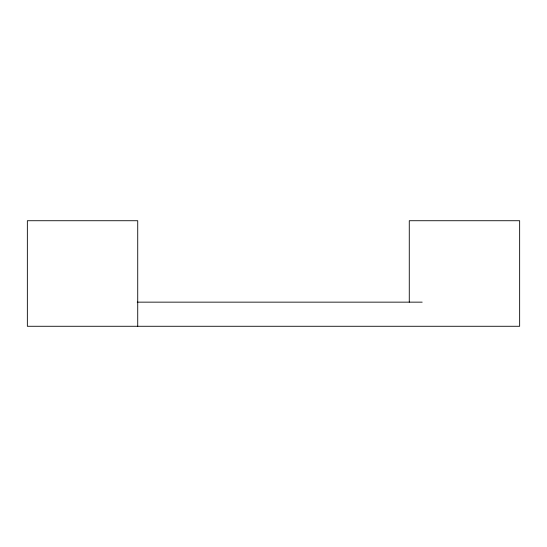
<?xml version="1.0" encoding="UTF-8"?>
<svg xmlns="http://www.w3.org/2000/svg" width="547" height="547" viewBox="0 0 547 547"><rect width="100%" height="100%" fill="white"/><g stroke="black" fill="none" stroke-linecap="round" stroke-linejoin="round"><path stroke-width="0.82" d="M137.242 302.149L422.188 302.149M409.272 302.149L409.272 220.728L519.65 220.728L519.65 326.272L27.35 326.272L27.35 220.728L137.728 220.728L137.728 326.272"/></g></svg>
